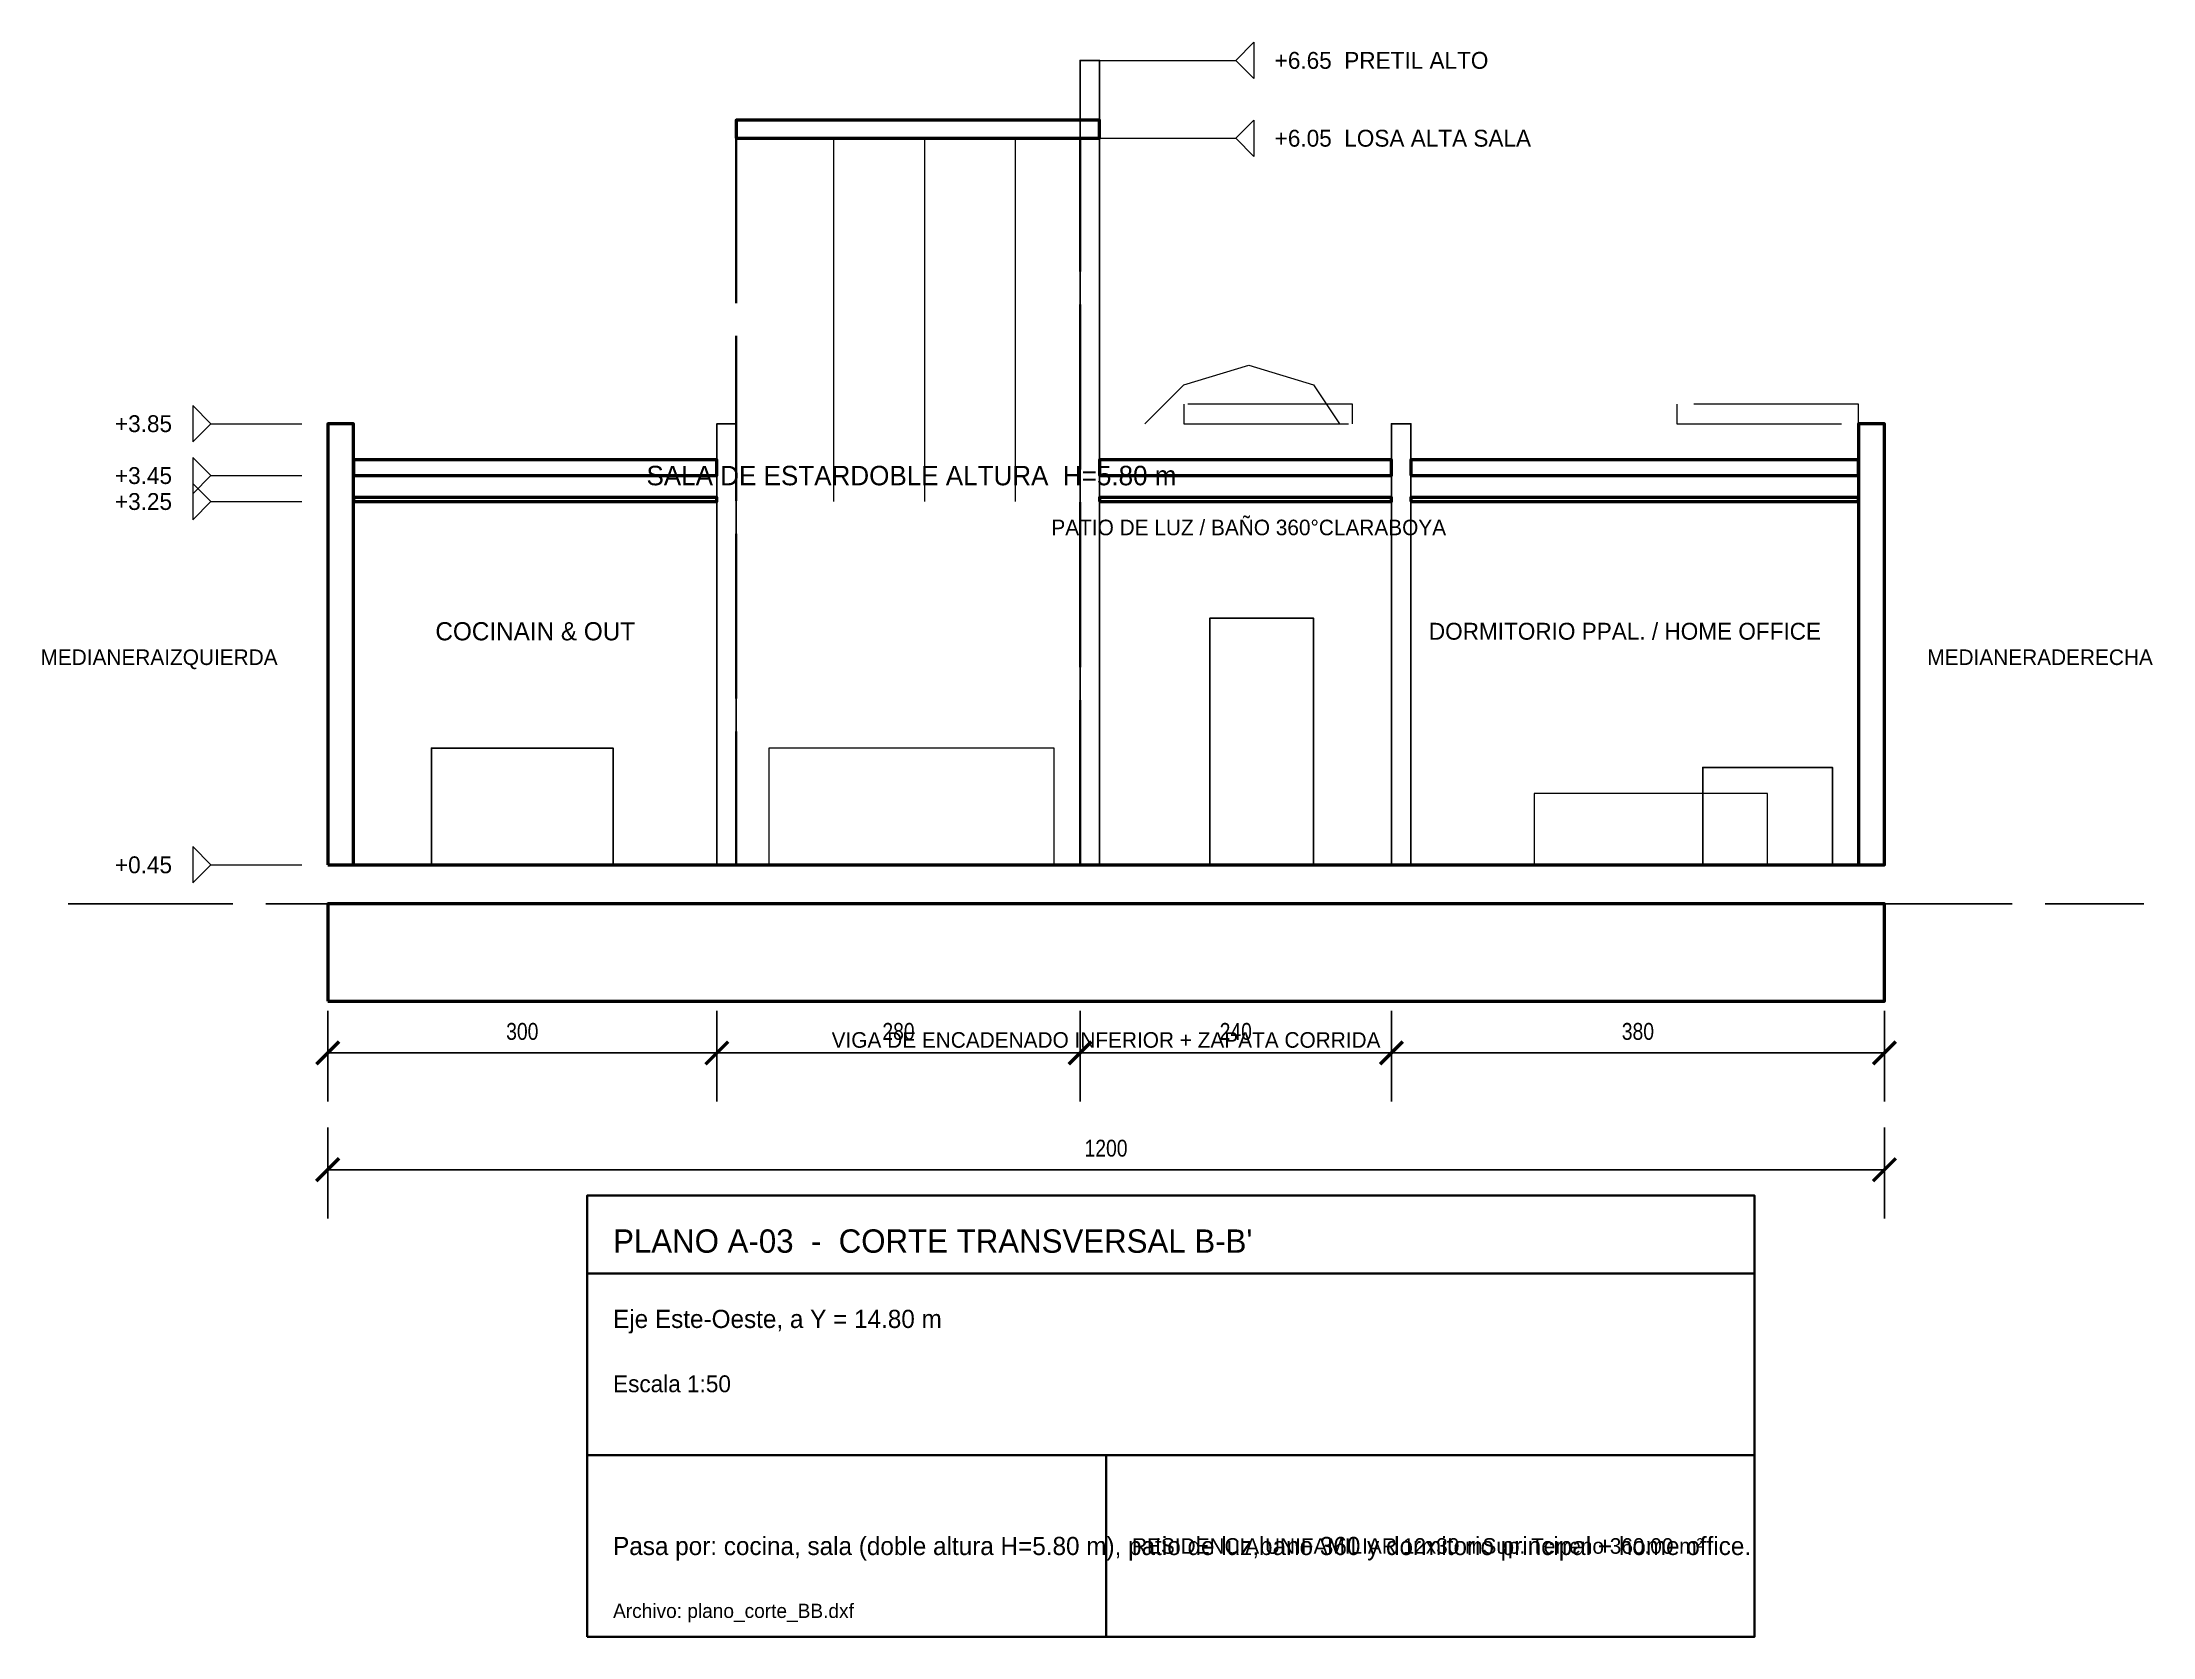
# Model space of a CAD drawing. Header units: metres. Extents: x -2.2 to 14.1, y -5.5 to 6.8.
import ezdxf
from ezdxf.enums import TextEntityAlignment as Align

# ---------------------------------------------------------------- set-up
doc = ezdxf.new("R2010")
doc.units = ezdxf.units.M
doc.linetypes.add('DASHED', pattern=[1.524, 1.27, -0.254])
for name, color, linetype, lineweight in [('01_MUROS_CARGA', 7, 'CONTINUOUS', 50), ('01_TABIQUES', 8, 'CONTINUOUS', 25), ('04_HOME_OFFICE', 210, 'CONTINUOUS', 25), ('04_MOBILIARIO_INTERIOR', 2, 'CONTINUOUS', 18), ('05_SANITARIOS_COCINA', 3, 'CONTINUOUS', 25), ('07_VEGETACION_PAISAJE', 60, 'CONTINUOUS', 18), ('08_COTAS_ARQUITECTURA', 1, 'CONTINUOUS', 15), ('09_ROTULOS_AMBIENTES', 7, 'CONTINUOUS', 25), ('11_CARATULA_TECNICA', 7, 'CONTINUOUS', 35), ('13_ESTRUCTURA_CORTES', 7, 'CONTINUOUS', 50), ('14_LUZ_CENITAL_TRAGALUZ', 130, 'DASHED', 20), ('15_NIVELES_ARQUITECTURA', 4, 'CONTINUOUS', 18), ('18_DOBLE_ALTURA_VACIO', 6, 'DASHED', 35), ('20_TERRENO_NATURAL', 40, 'DASHED', 25)]:
    doc.layers.add(name, color=color, linetype=linetype, lineweight=lineweight)
doc.styles.add('OpenSansCondensed-Light', font='OpenSansCondensed-Light.ttf')
doc.dimstyles.new('EZDXF', dxfattribs={"dimtxt": 0.25, "dimasz": 0.175, "dimexe": 0.375, "dimexo": 0.125, "dimgap": 0.1, "dimtad": 1, "dimlfac": 100, "dimzin": 12, "dimdsep": 46, "dimtxsty": 'OpenSansCondensed-Light', "dimblk": 'ARCHTICK', "dimcen": 2.5, "dimazin": 3, "dimtfac": 0.5, "dimtmove": 2, "dimatfit": 3})

# ---------------------------------------------------------------- blocks, each defined once
blk = doc.blocks.new('_ARCHTICK')
at = {"color": 0, "linetype": 'BYBLOCK', "const_width": 0.15}
blk.add_lwpolyline([(-0.5, -0.5), (0.5, 0.5)], dxfattribs=at)

msp = doc.modelspace()

# ---------------------------------------------------------------- linework, layer by layer
at = {"layer": '01_MUROS_CARGA'}
for points in [[(0, 0.45), (0.2, 0.45), (0.2, 3.85), (0, 3.85)], [(11.8, 0.45), (12, 0.45), (12, 3.85), (11.8, 3.85)]]:
    msp.add_lwpolyline(points, close=True, dxfattribs=at)
at = {"layer": '01_TABIQUES'}
for points in [[(5.8, 0.45), (5.95, 0.45), (5.95, 6.65), (5.8, 6.65)], [(3, 0.45), (3.15, 0.45), (3.15, 3.85), (3, 3.85)], [(8.2, 0.45), (8.35, 0.45), (8.35, 3.85), (8.2, 3.85)]]:
    msp.add_lwpolyline(points, close=True, dxfattribs=at)
at = {"layer": '04_HOME_OFFICE'}
msp.add_lwpolyline([(10.6, 0.45), (11.6, 0.45), (11.6, 1.2), (10.6, 1.2)], close=True, dxfattribs=at)
at = {"layer": '04_MOBILIARIO_INTERIOR'}
for p, q in [((3.9, 6.05), (3.9, 3.25)), ((4.6, 6.05), (4.6, 3.25)), ((5.3, 6.05), (5.3, 3.25))]:
    msp.add_line(p, q, dxfattribs=at)
for points in [[(3.4, 0.45), (5.6, 0.45), (5.6, 1.35), (3.4, 1.35)], [(9.3, 0.45), (11.1, 0.45), (11.1, 1), (9.3, 1)]]:
    msp.add_lwpolyline(points, close=True, dxfattribs=at)
at = {"layer": '05_SANITARIOS_COCINA'}
for points in [[(6.8, 0.45), (7.6, 0.45), (7.6, 2.35), (6.8, 2.35)], [(0.8, 0.45), (2.2, 0.45), (2.2, 1.35), (0.8, 1.35)]]:
    msp.add_lwpolyline(points, close=True, dxfattribs=at)
at = {"layer": '07_VEGETACION_PAISAJE'}
msp.add_lwpolyline([(6.3, 3.85), (6.6, 4.15), (7.1, 4.3), (7.6, 4.15), (7.8, 3.85)], dxfattribs=at)
at = {"layer": '11_CARATULA_TECNICA'}
for p, q in [((2, -2.7), (11, -2.7)), ((2, -4.1), (11, -4.1)), ((6, -5.5), (6, -4.1))]:
    msp.add_line(p, q, dxfattribs=at)
msp.add_lwpolyline([(2, -5.5), (11, -5.5), (11, -2.1), (2, -2.1)], close=True, dxfattribs=at)
at = {"layer": '13_ESTRUCTURA_CORTES'}
msp.add_line((0, 0.45), (12, 0.45), dxfattribs=at)
for points in [[(3.15, 6.05), (5.95, 6.05), (5.95, 6.19), (3.15, 6.19)], [(0.2, 3.45), (3, 3.45), (3, 3.57), (0.2, 3.57)], [(5.95, 3.45), (8.2, 3.45), (8.2, 3.57), (5.95, 3.57)], [(8.35, 3.45), (11.8, 3.45), (11.8, 3.57), (8.35, 3.57)], [(0.2, 3.25), (3, 3.25), (3, 3.28), (0.2, 3.28)], [(5.95, 3.25), (8.2, 3.25), (8.2, 3.28), (5.95, 3.28)], [(8.35, 3.25), (11.8, 3.25), (11.8, 3.28), (8.35, 3.28)], [(0, -0.6), (12, -0.6), (12, 0.15), (0, 0.15)]]:
    msp.add_lwpolyline(points, close=True, dxfattribs=at)
at = {"layer": '14_LUZ_CENITAL_TRAGALUZ'}
for points in [[(6.6, 3.85), (7.9, 3.85), (7.9, 4), (6.6, 4)], [(10.4, 3.85), (11.8, 3.85), (11.8, 4), (10.4, 4)]]:
    msp.add_lwpolyline(points, close=True, dxfattribs=at)
at = {"layer": '15_NIVELES_ARQUITECTURA'}
for p, q in [((5.95, 6.65), (7, 6.65)), ((5.95, 6.05), (7, 6.05)), ((-0.9, 3.85), (-0.2, 3.85)), ((-0.9, 3.45), (-0.2, 3.45)), ((-0.9, 3.25), (-0.2, 3.25)), ((-0.9, 0.45), (-0.2, 0.45))]:
    msp.add_line(p, q, dxfattribs=at)
for points in [[(7, 6.65), (7.14, 6.79), (7.14, 6.51)], [(7, 6.05), (7.14, 6.19), (7.14, 5.91)], [(-0.9, 3.85), (-1.04, 3.99), (-1.04, 3.71)], [(-0.9, 3.45), (-1.04, 3.59), (-1.04, 3.31)], [(-0.9, 3.25), (-1.04, 3.39), (-1.04, 3.11)], [(-0.9, 0.45), (-1.04, 0.59), (-1.04, 0.31)]]:
    msp.add_lwpolyline(points, close=True, dxfattribs=at)
at = {"layer": '18_DOBLE_ALTURA_VACIO'}
msp.add_lwpolyline([(3.15, 0.45), (5.8, 0.45), (5.8, 6.05), (3.15, 6.05)], close=True, dxfattribs=at)
at = {"layer": '20_TERRENO_NATURAL'}
msp.add_line((-2, 0.15), (14, 0.15), dxfattribs=at)

# ---------------------------------------------------------------- texts
at = {"layer": '01_MUROS_CARGA'}
for s, p in [('MEDIANERAIZQUIERDA', (-1.3, 2.05)), ('MEDIANERADERECHA', (13.2, 2.05))]:
    msp.add_text(s, height=0.12, dxfattribs=at).set_placement(p, align=Align.MIDDLE_CENTER)
at = {"layer": '09_ROTULOS_AMBIENTES'}
for s, height, p in [('SALA DE ESTARDOBLE ALTURA  H=5.80 m', 0.15, (4.5, 3.45)), ('PATIO DE LUZ / BAÑO 360°CLARABOYA', 0.12, (7.1, 3.05)), ('COCINAIN & OUT', 0.14, (1.6, 2.25)), ('DORMITORIO PPAL. / HOME OFFICE', 0.13, (10, 2.25))]:
    msp.add_text(s, height=height, dxfattribs=at).set_placement(p, align=Align.MIDDLE_CENTER)
at = {"layer": '11_CARATULA_TECNICA'}
for s, height, p in [("PLANO A-03  -  CORTE TRANSVERSAL B-B'", 0.18, (2.2, -2.45)), ('Eje Este-Oeste, a Y = 14.80 m', 0.14, (2.2, -3.05)), ('Escala 1:50', 0.13, (2.2, -3.55)), ('Pasa por: cocina, sala (doble altura H=5.80 m), patio de luz,bano 360 y dormitorio principal + home office.', 0.14, (2.2, -4.8)), ('RESIDENCIA UNIFAMILIAR 12x30 mSup. Terreno 360.00 m²', 0.12, (6.2, -4.8)), ('Archivo: plano_corte_BB.dxf', 0.11, (2.2, -5.3))]:
    msp.add_text(s, height=height, dxfattribs=at).set_placement(p, align=Align.MIDDLE_LEFT)
at = {"layer": '13_ESTRUCTURA_CORTES'}
msp.add_text('VIGA DE ENCADENADO INFERIOR + ZAPATA CORRIDA', height=0.12, dxfattribs=at).set_placement((6, -0.9), align=Align.MIDDLE_CENTER)
at = {"layer": '15_NIVELES_ARQUITECTURA'}
for s, p in [('+6.65  PRETIL ALTO', (7.3, 6.65)), ('+6.05  LOSA ALTA SALA', (7.3, 6.05))]:
    msp.add_text(s, height=0.13, dxfattribs=at).set_placement(p, align=Align.MIDDLE_LEFT)
for s, p in [('+3.85', (-1.2, 3.85)), ('+3.45', (-1.2, 3.45)), ('+3.25', (-1.2, 3.25)), ('+0.45', (-1.2, 0.45))]:
    msp.add_text(s, height=0.13, dxfattribs=at).set_placement(p, align=Align.MIDDLE_RIGHT)

# ---------------------------------------------------------------- dimensions: what is measured, and where the dimension line sits
at = {"layer": '08_COTAS_ARQUITECTURA'}
for base, p1, p2 in [((0, -1), (0, -0.55), (3, -0.55)), ((3, -1), (3, -0.55), (5.8, -0.55)), ((5.8, -1), (5.8, -0.55), (8.2, -0.55)), ((8.2, -1), (8.2, -0.55), (12, -0.55)), ((0, -1.9), (0, -1.45), (12, -1.45))]:
    msp.add_linear_dim(base=base, p1=p1, p2=p2, dimstyle='EZDXF', override={"dimtxt": 0.13}, dxfattribs=at).render()

doc.saveas('drawing.dxf')
